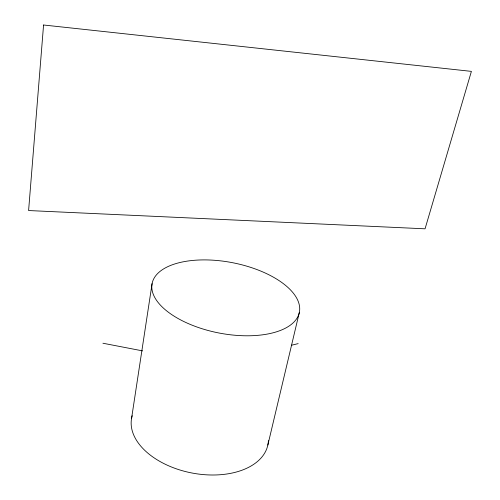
<?xml version="1.0" encoding="UTF-8"?>
<svg xmlns="http://www.w3.org/2000/svg" width="500" height="500" viewBox="0 0 500 500"><rect width="100%" height="100%" fill="white"/><g stroke="black" fill="none" stroke-linecap="round" stroke-linejoin="round"><path stroke-width="0.75" d="M131.562 418.413L152.081 283.644M267.838 445.056L299.344 312.4A75.025 35.8 11 0 0 195.269 260.225A75.025 35.8 11 0 0 182.625 320.931A75.025 35.8 11 0 0 299.35 312.4M291.356 345.275L298.156 343.619M102.925 343.231L142.6 350.887M268.4 440.65A69.431 42.419 11 0 1 192.919 473.181A69.431 42.419 11 0 1 132.2 415.706M43.569 25L28.6 210.544L425.056 228.812L471.4 71.375L43.569 25"/></g></svg>
